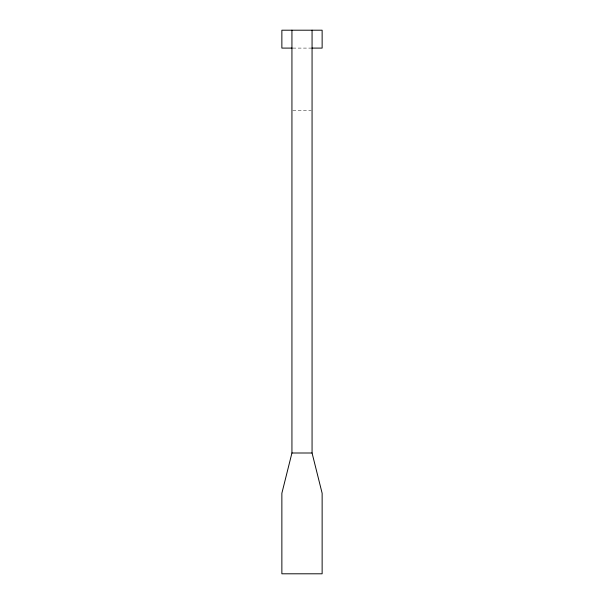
<?xml version="1.0" encoding="UTF-8"?>
<svg xmlns="http://www.w3.org/2000/svg" width="604" height="604" viewBox="0 0 604 604"><rect width="100%" height="100%" fill="white"/><g stroke="black" fill="none" stroke-linecap="round" stroke-linejoin="round"><path stroke-width="0.45" stroke-dasharray="3.02 2.27" d="M292.849 48.094L311.151 48.094M292.849 110.736L311.151 110.736"/><path stroke-width="0.91" d="M291.936 30.2L291.936 453L281.864 493.264L281.864 573.8L322.136 573.8L322.136 493.264L312.064 453L312.064 30.2M292.17 48.094L281.864 48.094L281.864 30.2L322.136 30.2L322.136 48.094L311.83 48.094M291.936 453L312.064 453"/></g></svg>
